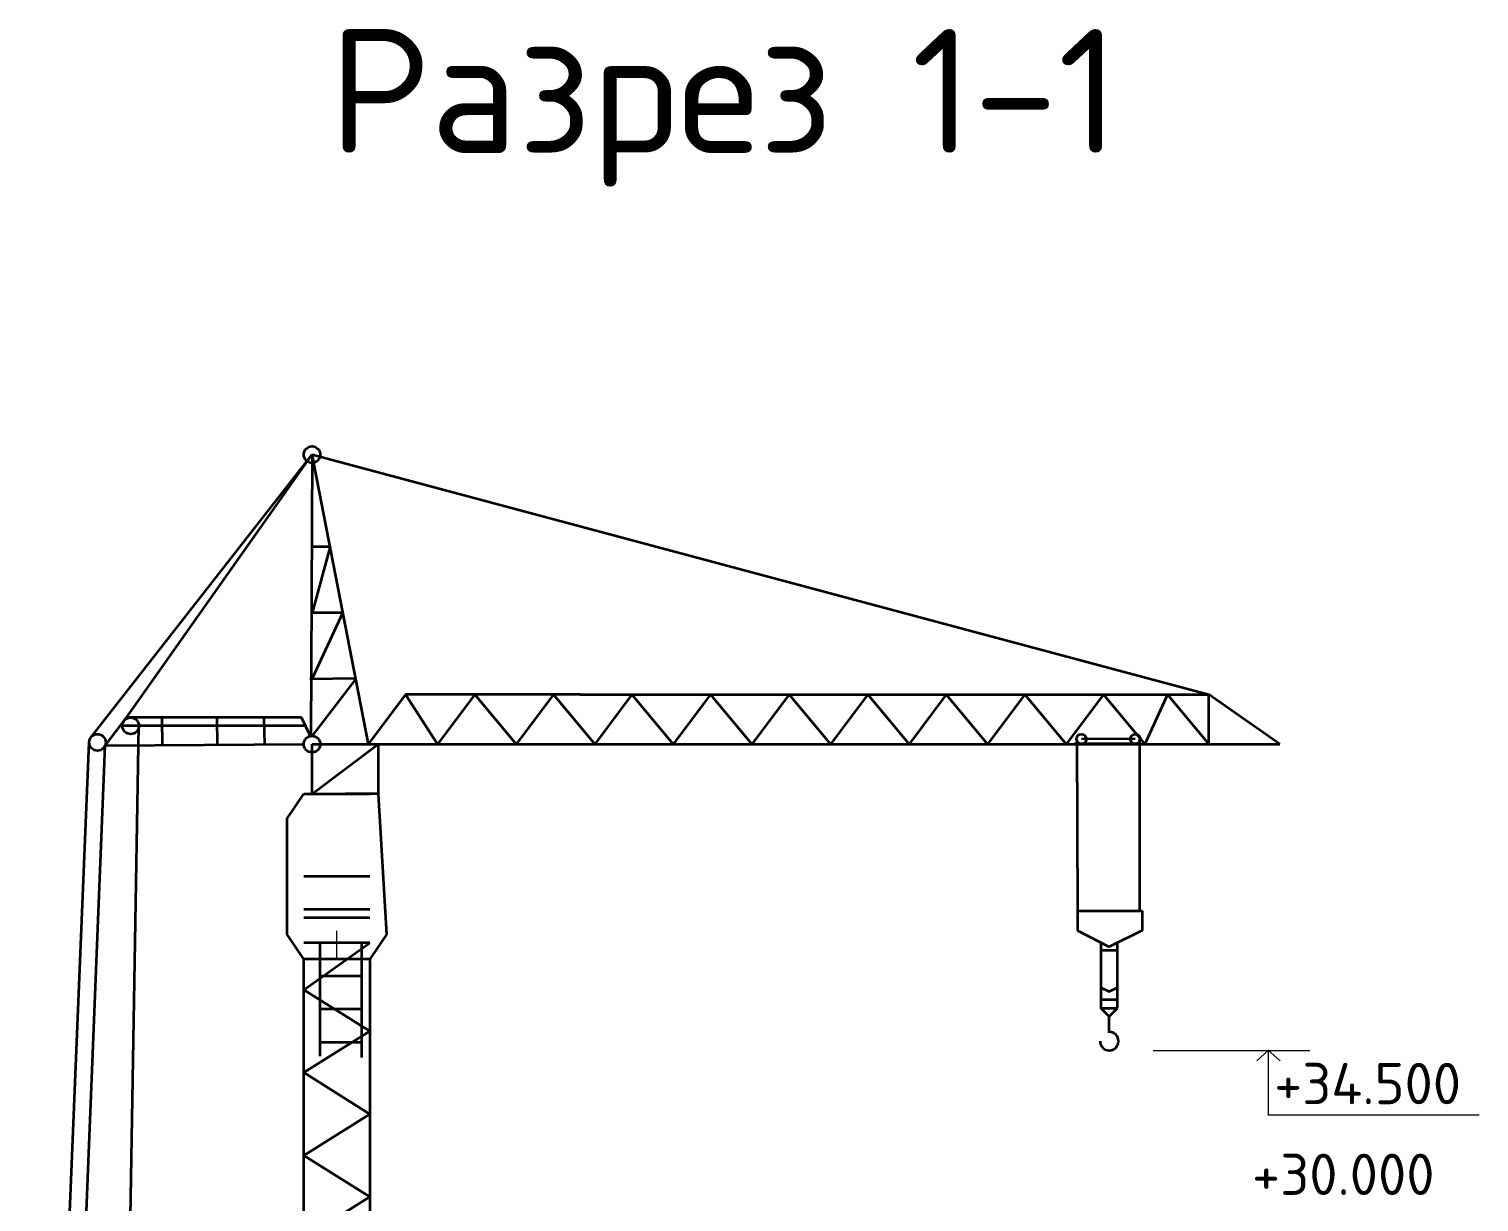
# Model space of a CAD drawing. Header units: millimetres. Extents: x -782 to 10910, y 3841 to 9763.
# Drawn here: x 2126.8 to 2197, y 8163.7 to 8220.5 of the extents above; entities that cross this region are included whole.
import ezdxf

# ---------------------------------------------------------------- set-up
doc = ezdxf.new("R2010")
doc.units = ezdxf.units.MM
doc.layers.add('Узлы', color=4, linetype='Continuous', lineweight=30)
doc.styles.add('2.5', font='isocpeur.ttf', dxfattribs={"height": 2})
doc.styles.add('Isocpeur', font='isocpeur.ttf')

msp = doc.modelspace()

# ---------------------------------------------------------------- linework, layer by layer
at = {"lineweight": 35}
for p, q in [((2129.764944, 8186.195853), (2140.485725, 8199.90353)), ((2131.466721, 8187.127147), (2140.485725, 8199.90353)), ((2140.485725, 8199.90353), (2140.423517, 8186.273893)), ((2140.485725, 8199.90353), (2183.938452, 8188.282395)), ((2143.23008, 8185.878022), (2140.485725, 8199.90353)), ((2143.23008, 8185.878022), (2140.485725, 8199.90353)), ((2140.465399, 8195.450132), (2141.357913, 8195.446058)), ((2141.357913, 8195.446058), (2140.485725, 8192.245176)), ((2140.450856, 8192.263701), (2141.981969, 8192.256713)), ((2141.981969, 8192.256713), (2140.485725, 8189.051019)), ((2140.382323, 8189.050221), (2142.606024, 8189.067367)), ((2142.606024, 8189.046819), (2140.485725, 8186.278751)), ((2145.010731, 8188.282395), (2143.207452, 8185.878022)), ((2153.480364, 8188.282395), (2145.010731, 8188.282395)), ((2145.010731, 8188.282395), (2146.569481, 8185.878022)), ((2148.372761, 8188.282395), (2146.569481, 8185.878022)), ((2148.372761, 8188.282395), (2150.376405, 8185.878022)), ((2152.179684, 8188.282395), (2150.376405, 8185.878022)), ((2152.179684, 8188.282395), (2154.183328, 8185.878022)), ((2153.480364, 8188.282395), (2183.938452, 8188.282395)), ((2153.480364, 8188.282395), (2183.938452, 8188.282395)), ((2155.986608, 8188.282395), (2154.183328, 8185.878022)), ((2155.986608, 8188.282395), (2157.990252, 8185.878022)), ((2159.793532, 8188.282395), (2157.990252, 8185.878022)), ((2159.793532, 8188.282395), (2161.797176, 8185.878022)), ((2163.600455, 8188.282395), (2161.797176, 8185.878022)), ((2163.600455, 8188.282395), (2165.604099, 8185.878022)), ((2167.407379, 8188.282395), (2165.604099, 8185.878022)), ((2167.407379, 8188.282395), (2169.411023, 8185.878022)), ((2171.214303, 8188.282395), (2169.411023, 8185.878022)), ((2171.214303, 8188.282395), (2173.217947, 8185.878022)), ((2175.021226, 8188.282395), (2173.217947, 8185.878022)), ((2175.021226, 8188.282395), (2177.02487, 8185.878022)), ((2178.82815, 8188.282395), (2177.02487, 8185.878022)), ((2178.82815, 8188.282395), (2180.831794, 8185.878022)), ((2181.935339, 8188.282395), (2180.831794, 8185.878022)), ((2181.935339, 8188.282395), (2183.938452, 8185.878022)), ((2187.37433, 8185.878022), (2183.938452, 8188.282395)), ((2183.938452, 8185.878022), (2183.938452, 8188.282395)), ((2130.496142, 8185.839367), (2131.495265, 8187.167583)), ((2139.977443, 8187.167583), (2131.495265, 8187.167583)), ((2133.247455, 8185.850458), (2133.230935, 8187.106057)), ((2135.910101, 8185.862043), (2135.893581, 8187.117642)), ((2138.192485, 8185.870393), (2138.175965, 8187.125992)), ((2140.416669, 8186.272756), (2139.977443, 8187.167583)), ((2130.724849, 8108.256431), (2132.102013, 8186.759825)), ((2140.174141, 8186.766854), (2131.214951, 8186.766854)), ((2126.774469, 8114.668092), (2129.690354, 8185.978912)), ((2127.580753, 8114.527749), (2130.47085, 8185.817349)), ((2130.47085, 8185.817349), (2140.084996, 8185.878022)), ((2140.485725, 8183.473649), (2143.691556, 8185.878022)), ((2140.485725, 8183.473649), (2140.485725, 8185.878022)), ((2140.485725, 8185.878022), (2142.489369, 8185.878022)), ((2142.489369, 8185.878022), (2153.480364, 8185.878022)), ((2143.691556, 8185.878022), (2143.691556, 8183.473649)), ((2153.480364, 8185.878022), (2187.37433, 8185.878022)), ((2153.480364, 8185.878022), (2187.37433, 8185.878022)), ((2139.283539, 8182.271463), (2140.084996, 8183.473649)), ((2140.084996, 8183.473649), (2143.290827, 8183.473649)), ((2140.084996, 8183.473649), (2142.08864, 8183.473649)), ((2143.691556, 8183.473649), (2142.08864, 8183.473649)), ((2143.691556, 8183.473649), (2144.092284, 8176.66126)), ((2139.283539, 8176.66126), (2139.283539, 8182.271463)), ((2143.290827, 8179.466361), (2140.084996, 8179.466361)), ((2143.290827, 8177.863446), (2140.084996, 8177.863446)), ((2143.290827, 8177.462717), (2140.084996, 8177.462717)), ((2140.084996, 8175.459073), (2139.283539, 8176.66126)), ((2144.092284, 8176.66126), (2143.290827, 8175.459073)), ((2143.290827, 8176.260531), (2140.084996, 8176.260531)), ((2140.084996, 8173.975955), (2143.290827, 8176.260531)), ((2140.886454, 8170.764604), (2140.886454, 8176.260531)), ((2142.890098, 8176.260531), (2142.890098, 8170.700419)), ((2178.711347, 8176.265983), (2178.711347, 8175.902273)), ((2178.711347, 8175.902273), (2178.711347, 8173.097171)), ((2178.711347, 8175.902273), (2179.512804, 8175.902273)), ((2179.512804, 8175.902273), (2179.512804, 8176.258256)), ((2179.512804, 8173.097171), (2179.512804, 8175.902273)), ((2140.084996, 8111.061533), (2140.084996, 8175.459073)), ((2143.290827, 8175.459073), (2140.084996, 8175.459073)), ((2143.290827, 8175.459073), (2143.290827, 8111.462261)), ((2140.886454, 8174.657616), (2142.890098, 8174.657616)), ((2143.290827, 8171.972311), (2140.084996, 8173.975955)), ((2178.711347, 8174.098993), (2179.112075, 8173.898629)), ((2179.112075, 8173.898629), (2179.512804, 8174.098993)), ((2140.886454, 8173.0547), (2142.890098, 8173.0547)), ((2179.512804, 8173.4979), (2178.711347, 8173.4979)), ((2179.112075, 8172.696443), (2178.711347, 8173.097171)), ((2178.711347, 8173.097171), (2179.512804, 8173.097171)), ((2179.112075, 8172.696443), (2179.512804, 8173.097171)), ((2179.112075, 8171.894985), (2179.112075, 8172.696443)), ((2140.084996, 8169.968667), (2143.290827, 8171.972311)), ((2140.886454, 8171.451785), (2142.890098, 8171.451785)), ((2143.290827, 8167.965023), (2140.084996, 8169.968667)), ((2140.084996, 8165.961379), (2143.290827, 8167.965023)), ((2143.290827, 8163.957735), (2140.084996, 8165.961379)), ((2140.084996, 8161.954091), (2143.290827, 8163.957735))]:
    msp.add_line(p, q, dxfattribs=at)
at = {"color": 7, "lineweight": 35}
for p, q in [((2180.587416, 8185.886798), (2177.421683, 8185.886798)), ((2177.533681, 8186.08866), (2177.578925, 8177.810373)), ((2180.587416, 8177.810373), (2180.587416, 8186.128166)), ((2177.578923, 8177.810743), (2180.71061, 8177.810373)), ((2177.578925, 8177.810373), (2177.578925, 8176.86149)), ((2180.71061, 8177.810373), (2180.71061, 8176.86149)), ((2177.578925, 8176.86149), (2179.110919, 8176.05586)), ((2180.71061, 8176.86149), (2179.110919, 8176.05586))]:
    msp.add_line(p, q, dxfattribs=at)
at = {"lineweight": 20}
for p, q in [((2141.687912, 8175.459073), (2141.687912, 8176.839027)), ((2181.236802, 8171.046228), (2188.837159, 8171.046228)), ((2186.828659, 8171.058539), (2186.259276, 8170.533553)), ((2186.815307, 8171.058363), (2186.815307, 8167.913028)), ((2186.815307, 8171.058363), (2187.398319, 8170.548556)), ((2197.025568, 8167.913028), (2186.815307, 8167.913028))]:
    msp.add_line(p, q, dxfattribs=at)
at = {"lineweight": 35}
for centre in [(2140.485725, 8199.90353), (2131.701346, 8186.766854), (2130.090748, 8185.96254), (2140.485725, 8185.878022)]:
    msp.add_circle(centre, 0.400729, dxfattribs=at)
msp.add_arc((2179.112075, 8171.494256), 0.448028, 180, 90, dxfattribs=at)
at = {"layer": 'Узлы', "color": 7, "linetype": 'ByBlock', "lineweight": 35}
msp.add_line((2180.370888, 8186.130055), (2177.764185, 8186.123113), dxfattribs=at)
for centre in [(2177.764185, 8186.123113), (2180.370888, 8186.130055)]:
    msp.add_circle(centre, 0.23856, dxfattribs=at)

# ---------------------------------------------------------------- texts
at = {"insert": (2179.621107, 8212.882965), "char_height": 6, "attachment_point": 9, "style": '2.5'}
msp.add_mtext_dynamic_manual_height_columns('\\A1;Разрез 1-1', width=61.35738638, gutter_width=12.5, heights=[18.189163], dxfattribs=at)
at = {"lineweight": 40, "char_height": 2, "width": 15.99997333, "attachment_point": 5, "style": 'Isocpeur'}
for s, insert in [('+34.500', (2191.628871, 8169.440818)), ('+30.000', (2190.45162, 8165.04399))]:
    msp.add_mtext(s, dxfattribs=dict(at, insert=insert))

doc.saveas('drawing.dxf')
